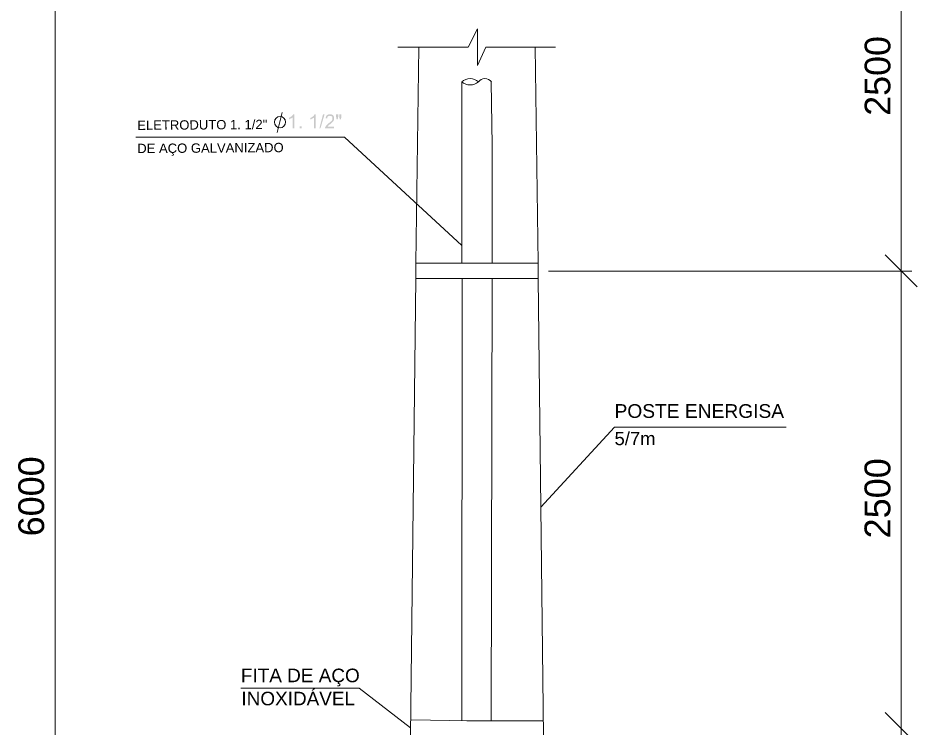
# Model space of a CAD drawing. Header units: millimetres. Extents: x 40 to 176, y -32 to 59.
# Drawn here: x 135.797 to 140.596, y -0.946 to 2.847 of the extents above; entities that cross this region are included whole.
import ezdxf

# ---------------------------------------------------------------- set-up
doc = ezdxf.new("R2010")
doc.units = ezdxf.units.MM
doc.layers.add('17 - Padrão de entrada', color=6, linetype='Continuous')
doc.styles.add('Arial0', font='arial.ttf', dxfattribs={"height": 3.14658})

msp = doc.modelspace()

# ---------------------------------------------------------------- hatches: boundary and pattern name
at = {"layer": '17 - Padrão de entrada', "true_color": 0x000007}
h = msp.add_hatch(color=7, dxfattribs=at)
edge = h.paths.add_edge_path()
edge.add_line((137.2714, 2.2572), (137.2631, 2.2572))
edge.add_line((137.2631, 2.2572), (137.2631, 2.3158))
edge.add_spline(control_points=[(137.2631, 2.3158), (137.2603, 2.313), (137.2575, 2.3102), (137.2519, 2.3102), (137.2519, 2.3102), (137.2491, 2.3075), (137.2463, 2.3047), (137.2435, 2.3047)], knot_values=[0, 0, 0, 0, 0.125, 0.125, 0.125, 0.125, 1, 1, 1, 1], degree=3, periodic=0)
edge.add_line((137.2435, 2.3047), (137.2435, 2.313))
edge.add_spline(control_points=[(137.2435, 2.313), (137.2491, 2.3158), (137.2519, 2.3186), (137.2575, 2.3214), (137.2575, 2.3214), (137.2603, 2.3242), (137.2631, 2.327), (137.2659, 2.3326)], knot_values=[0, 0, 0, 0, 0.125, 0.125, 0.125, 0.125, 1, 1, 1, 1], degree=3, periodic=0)
edge.add_line((137.2659, 2.3326), (137.2714, 2.3326))
edge.add_line((137.2714, 2.3326), (137.2714, 2.2572))
h.paths.add_polyline_path([(137.2994, 2.2572), (137.2994, 2.2683), (137.3106, 2.2683), (137.3106, 2.2572)])
edge = h.paths.add_edge_path()
edge.add_line((137.386, 2.2572), (137.3776, 2.2572))
edge.add_line((137.3776, 2.2572), (137.3776, 2.3158))
edge.add_spline(control_points=[(137.3776, 2.3158), (137.3748, 2.313), (137.372, 2.3102), (137.3692, 2.3102), (137.3692, 2.3102), (137.3636, 2.3075), (137.3608, 2.3047), (137.358, 2.3047)], knot_values=[0, 0, 0, 0, 0.125, 0.125, 0.125, 0.125, 1, 1, 1, 1], degree=3, periodic=0)
edge.add_line((137.358, 2.3047), (137.358, 2.313))
edge.add_spline(control_points=[(137.358, 2.313), (137.3636, 2.3158), (137.3692, 2.3186), (137.372, 2.3214), (137.372, 2.3214), (137.3748, 2.3242), (137.3776, 2.327), (137.3804, 2.3326)], knot_values=[0, 0, 0, 0, 0.125, 0.125, 0.125, 0.125, 1, 1, 1, 1], degree=3, periodic=0)
edge.add_line((137.3804, 2.3326), (137.386, 2.3326))
edge.add_line((137.386, 2.3326), (137.386, 2.2572))
h.paths.add_polyline_path([(137.4055, 2.2572), (137.4251, 2.3326), (137.4335, 2.3326), (137.4111, 2.2572)])
edge = h.paths.add_edge_path()
edge.add_line((137.4837, 2.2656), (137.4837, 2.2572))
edge.add_line((137.4837, 2.2572), (137.4363, 2.2572))
edge.add_spline(control_points=[(137.4363, 2.2572), (137.4363, 2.26), (137.4363, 2.2628), (137.4363, 2.2628), (137.4363, 2.2628), (137.4391, 2.2683), (137.4418, 2.2711), (137.4446, 2.2739), (137.4446, 2.2739), (137.4474, 2.2767), (137.4502, 2.2795), (137.4558, 2.2851), (137.4558, 2.2851), (137.4642, 2.2907), (137.4698, 2.2963), (137.4726, 2.2991), (137.4726, 2.2991), (137.4754, 2.3047), (137.4754, 2.3075), (137.4754, 2.3102), (137.4754, 2.3102), (137.4754, 2.3158), (137.4754, 2.3186), (137.4726, 2.3214), (137.4726, 2.3214), (137.4698, 2.3214), (137.467, 2.3242), (137.4614, 2.3242), (137.4614, 2.3242), (137.4586, 2.3242), (137.453, 2.3214), (137.4502, 2.3214), (137.4502, 2.3214), (137.4474, 2.3186), (137.4474, 2.313), (137.4474, 2.3102)], knot_values=[0, 0, 0, 0, 0.027778, 0.027778, 0.027778, 0.027778, 0.055556, 0.055556, 0.055556, 0.055556, 0.083333, 0.083333, 0.083333, 0.083333, 0.111111, 0.111111, 0.111111, 0.111111, 0.138889, 0.138889, 0.138889, 0.138889, 0.166667, 0.166667, 0.166667, 0.166667, 0.194444, 0.194444, 0.194444, 0.194444, 0.222222, 0.222222, 0.222222, 0.222222, 1, 1, 1, 1], degree=3, periodic=0)
edge.add_line((137.4474, 2.3102), (137.4391, 2.3102))
edge.add_spline(control_points=[(137.4391, 2.3102), (137.4391, 2.3158), (137.4418, 2.3214), (137.4446, 2.327), (137.4446, 2.327), (137.4502, 2.3298), (137.4558, 2.3326), (137.4614, 2.3326), (137.4614, 2.3326), (137.4698, 2.3326), (137.4754, 2.3298), (137.4782, 2.327), (137.4782, 2.327), (137.4837, 2.3214), (137.4837, 2.3158), (137.4837, 2.3102), (137.4837, 2.3102), (137.4837, 2.3075), (137.4837, 2.3047), (137.4837, 2.3019), (137.4837, 2.3019), (137.481, 2.2991), (137.481, 2.2963), (137.4782, 2.2935), (137.4782, 2.2935), (137.4754, 2.2907), (137.4698, 2.2851), (137.4642, 2.2795), (137.4642, 2.2795), (137.4586, 2.2767), (137.453, 2.2739), (137.453, 2.2711), (137.453, 2.2711), (137.4502, 2.2683), (137.4502, 2.2683), (137.4502, 2.2656)], knot_values=[0, 0, 0, 0, 0.027778, 0.027778, 0.027778, 0.027778, 0.055556, 0.055556, 0.055556, 0.055556, 0.083333, 0.083333, 0.083333, 0.083333, 0.111111, 0.111111, 0.111111, 0.111111, 0.138889, 0.138889, 0.138889, 0.138889, 0.166667, 0.166667, 0.166667, 0.166667, 0.194444, 0.194444, 0.194444, 0.194444, 0.222222, 0.222222, 0.222222, 0.222222, 1, 1, 1, 1], degree=3, periodic=0)
edge.add_line((137.4502, 2.2656), (137.4837, 2.2656))
h.paths.add_polyline_path([(137.4977, 2.3047), (137.4949, 2.3186), (137.4949, 2.3326), (137.5061, 2.3326), (137.5061, 2.3186), (137.5033, 2.3047)])
h.paths.add_polyline_path([(137.5145, 2.3047), (137.5117, 2.3186), (137.5117, 2.3326), (137.5229, 2.3326), (137.5229, 2.3186), (137.5201, 2.3047)])

# ---------------------------------------------------------------- linework, layer by layer
at = {"layer": '17 - Padrão de entrada', "color": 8, "linetype": 'Continuous', "lineweight": 9, "true_color": 0x000008}
for points in [[(135.9948, 4.9138), (135.9948, -4.3439), (135.9948, -4.3439)], [(140.5119, 1.4387), (140.5119, 3.626), (140.5119, 3.626)], [(140.5957, 1.4107), (140.4253, 1.5811), (140.4253, 1.5811)], [(140.4253, 1.5811), (140.5957, 1.4107), (140.5957, 1.4107)], [(140.5119, 1.5532), (140.5119, -1.0029), (140.5119, -1.0029)], [(138.6291, 1.4945), (140.5678, 1.4945), (140.5678, 1.4945)], [(138.6291, 1.4945), (140.5678, 1.4945), (140.5678, 1.4945)], [(140.4253, -0.8632), (140.5957, -1.0336), (140.5957, -1.0336)]]:
    msp.add_lwpolyline(points, dxfattribs=at)
at = {"layer": '17 - Padrão de entrada', "color": 9, "linetype": 'Continuous', "lineweight": 9, "true_color": 0xbababa}
for points in [[(137.8246, 2.6902), (138.1989, 2.6902), (138.2492, 2.7879), (138.2492, 2.6902), (138.2492, 2.5924), (138.2939, 2.6902), (138.6654, 2.6902)], [(137.9195, 1.5364), (137.9363, 2.6902), (137.9363, 2.6902)], [(138.5732, 1.5364), (138.5565, 2.6902), (138.5565, 2.6902)], [(137.9195, 1.5364), (138.1682, 1.5364), (138.1682, 1.5364)], [(137.9195, 1.4554), (137.9195, 1.5364), (137.9195, 1.5364)], [(138.1682, 1.5364), (138.5732, 1.5364), (138.5732, 1.5364)], [(138.5732, 1.4554), (138.5732, 1.5364), (138.5732, 1.5364)], [(137.9195, 1.4554), (137.8916, -0.9833), (138.6012, -0.9889), (138.5732, 1.4554)], [(137.9195, 1.4554), (138.3274, 1.4554), (138.3274, 1.4554)], [(138.3274, 1.4554), (138.5732, 1.4554), (138.5732, 1.4554)], [(137.8944, -0.9023), (138.2073, -0.9079), (138.2073, -0.9079)], [(138.1933, -0.9079), (138.6012, -0.9079), (138.6012, -0.9079)]]:
    msp.add_lwpolyline(points, dxfattribs=at)
at = {"layer": '17 - Padrão de entrada', "color": 7, "linetype": 'Continuous', "lineweight": 9, "true_color": 0x000007}
for points in [[(138.1654, 1.5364), (138.1654, 2.1678), (138.1654, 2.503)], [(138.3274, 2.1678), (138.3218, 2.503), (138.3218, 2.503)], [(137.1793, 2.2348), (137.2072, 2.341), (137.2072, 2.341)], [(138.1654, 1.6314), (137.5396, 2.2097), (136.425, 2.2097)], [(138.3274, 1.5364), (138.3274, 2.1678), (138.3274, 2.1678)], [(138.1654, -0.9079), (138.1682, 1.4554), (138.1682, 1.4554)], [(138.3218, -0.9079), (138.3274, 1.4554), (138.3274, 1.4554)], [(138.5872, 0.2347), (138.9811, 0.6621), (139.8973, 0.6621)], [(137.8916, -0.9442), (137.6178, -0.7319), (136.9865, -0.7319)]]:
    msp.add_lwpolyline(points, dxfattribs=at)
at = {"layer": '17 - Padrão de entrada', "color": 3, "linetype": 'Continuous', "lineweight": 9, "true_color": 0x000003}
msp.add_lwpolyline([(138.5732, 1.4554), (138.5732, 1.4582), (138.5732, 1.4582)], dxfattribs=at)
at = {"layer": '17 - Padrão de entrada', "color": 7, "linetype": 'Continuous', "lineweight": 9, "true_color": 0x000007}
for points in [[(138.2548, 2.5058), (138.2296, 2.5281), (138.1905, 2.5281), (138.1654, 2.5058)], [(138.1654, 2.5058), (138.1905, 2.4834), (138.2296, 2.4834), (138.2548, 2.5058)]]:
    msp.add_open_spline(points, degree=3, dxfattribs=at)
for points, knots in [([(138.3246, 2.5058), (138.3162, 2.517), (138.3022, 2.5226), (138.2883, 2.5226), (138.2883, 2.5226), (138.2743, 2.5226), (138.2631, 2.517), (138.2548, 2.5058)], [0, 0, 0, 0, 0.125, 0.125, 0.125, 0.125001, 1, 1, 1, 1]), ([(137.224, 2.2907), (137.224, 2.3075), (137.2128, 2.3214), (137.196, 2.3214), (137.196, 2.3214), (137.1793, 2.3214), (137.1653, 2.3075), (137.1653, 2.2907), (137.1653, 2.2907), (137.1653, 2.2739), (137.1793, 2.26), (137.196, 2.26), (137.196, 2.26), (137.2128, 2.26), (137.224, 2.2739), (137.224, 2.2907)], [0, 0, 0, 0, 0.0625, 0.0625, 0.0625, 0.062501, 0.125, 0.125, 0.125, 0.125001, 0.1875, 0.1875, 0.1875, 0.187501, 1, 1, 1, 1])]:
    msp.add_open_spline(points, degree=3, knots=knots, dxfattribs=at)

# ---------------------------------------------------------------- texts
at = {"layer": '17 - Padrão de entrada', "color": 7, "true_color": 0x000007, "style": 'Arial0'}
for s, height, rotation, p in [('2500', 0.13703, 90, (140.4533, 2.3242)), ('ELETRODUTO 1. 1/2"', 0.049853, 0.3715, (136.4334, 2.2488)), ('DE AÇO GALVANIZADO', 0.049853, 0.3715, (136.4334, 2.1248)), ('6000', 0.13749, 90, (135.9361, 0.0782)), ('2500', 0.13781, 90, (140.4533, 0.0671))]:
    msp.add_text(s, height=height, rotation=rotation, dxfattribs=at).set_placement(p)
for s, height, p in [('POSTE ENERGISA', 0.073322, (138.9811, 0.7108)), ('5/7m', 0.07044, (138.9811, 0.5652)), ('FITA DE AÇO', 0.072354, (136.9865, -0.7008)), ('INOXIDÁVEL', 0.07235, (136.9893, -0.8242))]:
    msp.add_text(s, height=height, dxfattribs=at).set_placement(p)

doc.saveas('drawing.dxf')
